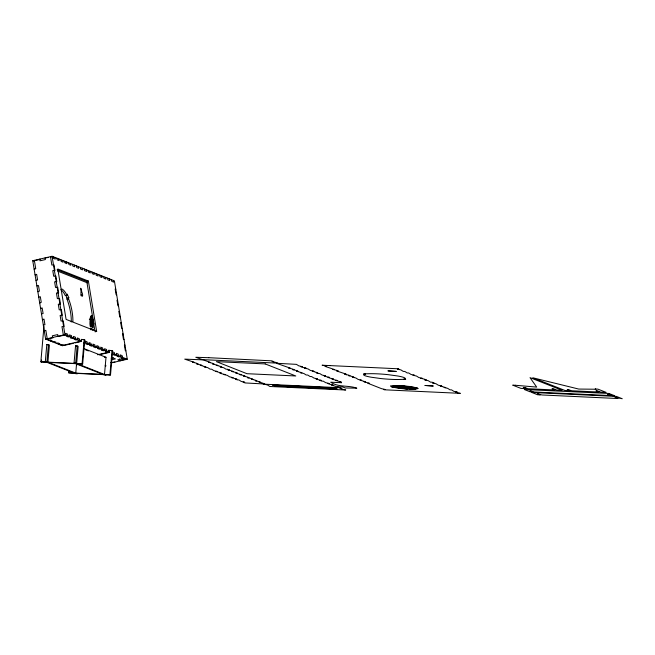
<?xml version="1.0" encoding="UTF-8"?>
<svg xmlns="http://www.w3.org/2000/svg" width="655" height="655" viewBox="0 0 655 655"><rect width="100%" height="100%" fill="white"/><g stroke="black" fill="none" stroke-linecap="round" stroke-linejoin="round"><path stroke-width="0.98" d="M46.865 362.305L40.856 361.822L43.967 326.206M41.437 362.051L41.617 360.021M45.31 361.691L46.931 361.773L77.315 373.751L75.685 373.677L45.31 361.691L46.808 344.514L48.437 344.587L49.412 344.972L47.905 362.158L75.022 363.419M46.931 361.773L48.437 344.587M74.711 373.293L68.701 372.81L68.873 370.771M74.056 363.034L75.677 363.116L106.061 375.094L104.432 375.02L74.056 363.034L75.554 345.856L77.184 345.93L78.158 346.315L76.651 363.5L82.661 363.983L84.782 339.74L81.482 339.388L81.335 341.108L62.012 345.562M75.677 363.116L77.184 345.93M82.08 363.754L84.2 339.511M83.439 348.403L106.004 357.294L104.497 374.48L110.507 374.963L112.627 350.728L109.328 350.368L109.18 352.087L97.587 354.756M109.925 374.734L112.046 350.499M60.841 289.674A20.821 6.345 77 0 1 64.165 293.44L65.295 295.601L66.908 295.225L67.162 294.021L68.783 297.624L68.529 298.827L69.553 301.464A20.821 6.345 77 0 1 72.869 321.613M71.256 321.982A20.821 6.345 77 0 0 67.948 301.832L65.959 295.29M92.101 321.851L91.97 327.058L91.389 326.82L91.127 322.792L91.348 320.925L92.486 318.936L93.067 318.952L93.337 320.631A6.992 2.129 77 0 0 92.101 321.851L90.496 322.219M62.593 345.791L45.629 339.102L32.75 260.731L52.072 256.277L114.388 280.848L127.266 359.218L111.342 362.886M35.837 260.379L40.315 259.347L39.726 259.118L40.004 260.796L45.375 259.56L45.097 257.882L48.364 257.497M34.126 269.123L35.738 268.755L34.363 260.354M65.074 262.401L66.679 262.033L66.957 263.711L65.009 262.942L64.73 261.263M86.493 270.851L88.097 270.482L88.376 272.161L90.324 272.93L90.046 271.252M36.885 285.916L38.498 285.547L39.423 291.148L37.81 291.516L38.391 291.745M57.124 269.745L86.771 281.437L88.384 281.06L96.662 331.446L95.049 331.815M38.727 297.116L40.34 296.748L41.257 302.34L39.644 302.716L40.233 302.946M67.17 297.992L68.783 297.624M66.916 299.196L68.529 298.827M41.486 313.909L43.099 313.54L42.182 307.94L40.569 308.308L41.15 308.538M43.328 325.101L44.941 324.733L44.016 319.132L42.403 319.509L42.993 319.738M89.334 319.345L90.947 318.977M90.726 321.556A6.992 2.129 77 0 1 91.733 320.999L93.337 320.631M93.894 323.988L93.739 323.988A5.207 1.588 77 0 0 93.084 327.058L93.141 327.516L92.56 327.287L92.42 324.872L92.871 322.751L93.616 322.309L93.894 323.988L92.134 324.356M45.629 339.102L64.951 334.648L81.507 341.173L81.228 339.495M46.21 339.331L53.186 337.718L52.605 337.489L52.326 335.81L57.697 334.574L57.976 336.252L58.557 336.482L63.928 335.245M46.603 339.486L48.208 339.11L47.234 338.725L45.858 330.333L44.245 330.701L44.827 330.931M48.544 340.248L50.157 339.88L52.105 340.649L50.492 341.018M52.441 341.787L54.054 341.419L56.003 342.18L54.39 342.557M56.338 343.326L57.943 342.95L59.892 343.719L58.287 344.088M60.227 344.857L61.84 344.489L63.789 345.259M63.56 345.57L73.221 343.343M75.153 342.892L79.984 341.779M83.791 343.081L85.396 342.704L85.125 341.026L87.074 341.795L87.344 343.474L85.739 343.85L87.68 344.612L89.293 344.243L89.014 342.565L90.963 343.335L91.242 345.013L89.629 345.381L91.577 346.151L93.19 345.783L92.912 344.104L94.86 344.866L95.139 346.544L93.526 346.921L95.474 347.69L97.079 347.314L96.809 345.635L98.758 346.405L99.028 348.083L97.423 348.452L99.364 349.221L100.976 348.853L100.698 347.175L102.647 347.936L102.925 349.623L101.312 349.991L103.261 350.761L104.874 350.384L104.595 348.706L106.544 349.475L106.822 351.154L105.209 351.53L107.158 352.292L108.763 351.923L108.493 350.245L109.786 350.752M99.134 354.764L109.762 352.316L109.18 352.087M111.235 358.129L113.192 357.679M111.514 359.808L115.419 358.907L111.874 357.515M123.124 358.588L117.753 359.832L120.283 360.831M110.752 362.657L114.92 362.068M125.072 359.358L119.701 360.594L119.423 358.915M92.789 317.274L91.274 318.043L90.734 319.575L90.808 326.591L90.218 326.362L89.907 323.775L90.128 318.224L90.742 316.471L92.511 315.587L90.906 315.964L91.176 317.642L90.456 317.626M112.627 350.728L109.328 350.368M201.65 359.595L277.581 363.14M202.231 359.824L184.726 359.136L194.142 362.289L192.513 362.215L196.091 363.058L198.031 363.828L196.41 363.746L201.928 365.359L200.299 365.285L205.826 366.898L204.196 366.816L207.774 367.668L210.034 369.125L211.663 369.199L213.931 370.656L217.509 371.5L215.88 371.426L221.398 373.039L219.777 372.965L221.718 373.735L225.295 374.578L223.666 374.496L227.244 375.34L229.512 376.805L233.082 377.648L231.461 377.575L236.979 379.18L235.35 379.106L237.298 379.875L238.928 379.949L241.196 381.415L244.765 382.258L243.144 382.176L245.093 382.946L263.375 383.936M278.162 363.369L296.453 364.36L298.721 365.817L302.291 366.669L300.661 366.587L302.61 367.357L306.188 368.2L304.559 368.126L308.137 368.97L310.404 370.427L313.974 371.27L312.345 371.197L317.872 372.81L316.242 372.736L318.191 373.497L319.82 373.579L322.088 375.037L325.658 375.88L324.029 375.806L325.977 376.576L329.555 377.419L327.926 377.337L329.874 378.107L333.444 378.95L331.823 378.877L333.772 379.646L337.341 380.49L335.712 380.416L341.239 382.021L339.609 381.947L341.558 382.716L330.709 382.209C338.684 387.604 348.362 385.042 356.811 388.169L345.316 387.973L342.786 386.974L337.358 386.72M104.374 357.221L106.004 357.294M40.856 361.822L46.284 362.076M48.495 362.387L75.612 363.656M77.241 363.73L82.661 363.983M68.701 372.81L74.13 373.063M102.876 374.406L75.751 373.137L76.553 363.975L77.143 364.205M76.34 373.366L103.457 374.635M105.087 374.709L110.507 374.963M263.957 384.166L339.888 387.719M51.442 257.03L50.468 256.645L51.843 265.038L54.038 264.898L54.963 270.499L52.768 270.638L53.685 276.238L55.88 276.099L56.797 281.691L54.602 281.838L55.528 287.43L57.722 287.291L58.639 292.891L56.445 293.031L57.362 298.631L59.556 298.492L60.481 304.084L58.287 304.223L59.204 309.823L61.398 309.684L62.315 315.284L60.121 315.423L61.046 321.024L63.24 320.876L64.157 326.477L61.963 326.616L63.338 335.016L65.926 335.024L65.647 333.346L67.596 334.115L67.874 335.794L66.261 336.171L68.21 336.932L69.823 336.564L69.545 334.885L71.493 335.655L71.772 337.333L70.159 337.702L72.107 338.471L73.712 338.103L73.442 336.424L75.391 337.186L75.661 338.864L74.056 339.241L75.996 340.01L77.609 339.634L77.331 337.955L79.28 338.725L79.558 340.404L77.945 340.772L79.894 341.542M115.771 289.248L115.182 289.011L116.107 294.611L116.688 294.84M88.384 281.06L57.812 269.008L66.09 319.386L96.662 331.446M32.75 260.731L33.724 261.116M57.681 271.121L87.541 282.903M117.605 300.44L117.024 300.211L117.941 305.811L118.53 306.041M35.632 274.953L35.051 274.723L36.664 274.355L37.581 279.947L35.968 280.324L36.557 280.553M119.447 311.633L118.866 311.403L119.783 317.004L120.364 317.233M121.29 322.833L120.7 322.604L121.625 328.196L122.207 328.433M123.124 334.025L122.542 333.796L123.459 339.396L124.049 339.626M91.667 328.507L92.527 330.087M124.966 345.226L124.384 344.997L125.301 350.589L125.883 350.818M81.482 339.388L82.072 339.618M84.102 342.197L108.763 351.923M127.266 359.218L112.66 353.463L112.382 351.776L114.33 352.546L114.609 354.224L112.996 354.601L114.944 355.37L116.557 354.994L116.279 353.315L118.228 354.085L118.506 355.763L116.893 356.132L118.842 356.901L120.446 356.533L120.176 354.854L122.125 355.616L122.395 357.302L120.79 357.671L125.654 359.587M75.554 345.856L76.529 346.241M85.576 349.803L88.392 350.916M105.299 365.318L105.889 365.547M105.25 365.891L105.832 366.12M46.808 344.514L47.782 344.898M76.504 364.548L77.093 364.778M66.908 295.225L65.778 293.072A20.821 6.345 77 0 0 61.832 288.986M93.518 329.67L92.83 328.966L93.018 329.883M91.389 329.768L91.078 328.27L90.496 328.04L90.865 329.833M113.413 280.463L113.692 282.141L111.743 281.372L111.465 279.693M109.524 278.932L109.794 280.61L107.846 279.841L107.576 278.162M105.627 277.392L105.905 279.071L103.957 278.301L103.678 276.623M101.73 275.853L102.008 277.532L100.059 276.77L99.781 275.092M97.841 274.322L98.111 276.001L96.162 275.231L95.892 273.553M93.943 272.783L94.222 274.461L92.273 273.692L91.995 272.013M86.157 269.713L86.427 271.391L84.479 270.621L84.208 268.943M86.771 281.437L94.885 330.808M91.454 319.321L91.733 320.999M82.26 268.173L82.538 269.852L80.59 269.09L80.311 267.412M78.363 266.642L78.641 268.321L76.692 267.551L76.414 265.873M74.473 265.103L74.744 266.781L72.795 266.02L72.525 264.333M70.576 263.572L70.855 265.25L68.906 264.481L68.628 262.802M62.79 260.494L63.06 262.18L61.111 261.41L60.841 259.732M58.893 258.962L59.171 260.641L57.222 259.871L56.944 258.193M54.995 257.423L55.274 259.102L53.325 258.34L53.047 256.654M52.072 256.277L64.951 334.648M80.942 294.693A2.317 0.704 77 0 1 81.023 295.765M80.581 288.315L81.064 291.917A2.317 0.704 77 0 0 81.416 295.217A2.317 0.704 77 0 0 82.612 295.683A2.317 0.704 77 0 0 81.842 292.228L81.236 288.79L80.581 288.315M388.063 370.877L396.128 371.426L388.063 370.877M390.822 385.967L391.231 386.696L392.861 386.769L392.525 386.147L393.491 385.893L399.566 385.779L390.822 385.967M394.228 386.327L394.49 386.851L396.111 386.925A6.992 0.77 5 0 1 396.349 386.401L400.737 386.237L394.228 386.327M397.626 386.687L399.263 387.015A5.207 0.573 5 0 1 401.474 386.687L401.908 386.704L397.626 386.687M411.324 387.948L406.96 388.128L407.394 388.137A5.207 0.573 5 0 0 409.604 387.817L411.324 387.948M414.771 388.21L412.347 388.841L408.13 388.587L412.519 388.431A6.992 0.77 5 0 0 412.756 387.907L414.771 388.21M416.498 388.349L415.376 388.931L409.301 389.054L414.992 389.316L418.217 388.481L416.007 388.055L416.498 388.349M425.062 385.467L433.127 386.016L425.062 385.467M365.384 374.062L364 374.423A20.821 2.284 5 0 0 371.008 377.19L380.719 378.533A20.821 2.284 5 0 0 400.246 379.45L405.723 379.27L403.881 379.016L404.823 378.77A20.821 2.284 5 0 0 397.814 376.003L388.104 374.66A20.821 2.284 5 0 0 368.577 373.743L363.713 373.833L365.384 374.062M595.78 389.234L578.733 389.062L532.752 377.763L564.921 390.454L570.349 390.707L567.238 389.471L571.979 390.781L599.096 392.05L595.984 390.822L597.606 390.896L600.725 392.124L606.145 392.378L597.909 389.127L595.198 388.996L595.78 389.234M208.781 357.695L195.804 357.286L210.091 362.354L208.462 362.281L212.04 363.124L213.989 363.893L212.359 363.82L217.878 365.424L216.248 365.351L219.826 366.194L221.775 366.964L220.145 366.89L223.723 367.733L225.991 369.191L227.612 369.264L229.561 370.034L227.932 369.96L231.51 370.804L233.458 371.573L231.829 371.5L235.407 372.343L237.356 373.104L235.726 373.031L241.245 374.644L239.615 374.57L243.193 375.413L245.142 376.183L243.513 376.101L247.091 376.944L249.039 377.714L247.41 377.64L250.98 378.484L252.928 379.253L251.299 379.18L254.877 380.023L256.825 380.784L255.196 380.711L258.774 381.554L260.723 382.323L259.093 382.25L262.663 383.093L264.612 383.863L262.982 383.781L267.535 385.009L269.803 386.475L345.734 390.02L342.156 389.176L340.207 388.407L341.836 388.481L331.446 384.952L333.076 385.025L329.498 384.182L327.557 383.412L329.178 383.494L325.609 382.651L323.341 381.185L321.711 381.112L319.763 380.342L321.392 380.416L317.814 379.572L315.874 378.811L317.495 378.885L313.925 378.041L311.657 376.584L310.028 376.502L307.76 375.045L306.131 374.971L303.863 373.506L300.293 372.662L301.922 372.744L296.396 371.131L298.025 371.205L296.076 370.435L292.507 369.592L294.128 369.666L292.179 368.904L288.609 368.053L290.239 368.135L276.926 363.451L278.555 363.525L275.632 362.371L272.054 361.527L273.684 361.609L271.735 360.839L208.781 357.695M330.243 365.605L322.104 365.22L324.708 365.678L326.657 366.448L325.027 366.374L334.443 369.518L332.814 369.445L336.392 370.288L338.34 371.058L336.711 370.984L346.127 374.128L344.497 374.054L346.446 374.824L348.075 374.897L350.024 375.667L348.394 375.585L351.972 376.437L353.913 377.198L352.292 377.124L355.861 377.968L358.129 379.425L361.707 380.277L360.078 380.195L365.596 381.808L363.975 381.734L369.494 383.347L367.864 383.265L381.497 388.644L385.075 389.488L383.445 389.414L384.419 389.799L460.35 393.344L457.747 392.885L455.798 392.116L457.427 392.189L453.858 391.346L451.59 389.889L449.96 389.815L447.692 388.349L444.115 387.506L445.744 387.588L440.225 385.975L441.847 386.049L438.277 385.206L436.009 383.748L432.431 382.905L434.06 382.978L432.112 382.209L430.491 382.135L428.223 380.67L424.645 379.826L426.274 379.908L424.325 379.139L420.747 378.295L422.377 378.369L418.807 377.526L416.539 376.068L412.961 375.225L414.59 375.299L411.012 374.455L408.745 372.99L407.123 372.916L404.856 371.459L403.226 371.385L400.958 369.919L397.38 369.076L399.01 369.158L398.035 368.773L330.243 365.605M265.201 363.918L216.387 361.634L246.96 373.694L295.773 375.97L265.201 363.918M515.428 385.271L512.718 385.148L520.962 388.399L526.383 388.652L523.271 387.424L524.892 387.498L528.012 388.726L555.129 389.995L552.009 388.767L553.639 388.841L556.758 390.069L562.187 390.323L530.01 377.632L536.691 387.097L515.428 385.271M608.896 393.459L524.287 389.504L530.124 391.813L532.834 391.936L529.92 390.781L534.464 392.009L610.394 395.563L607.472 394.408L609.101 394.482L612.024 395.636L614.734 395.759L608.896 393.459M616.404 396.422L531.803 392.468L537.64 394.777L540.35 394.899L537.436 393.745L541.98 394.973L617.911 398.527L614.988 397.372L622.25 398.723L616.404 396.422M410.546 387.596L408.695 387.457A5.207 0.573 5 0 0 404.004 386.802L402.948 386.548L410.546 387.596M413.796 387.752L412.167 387.67A6.992 0.77 5 0 0 408.867 386.982L401.785 386.082L413.796 387.752M417.055 387.899L400.614 385.623L410.333 386.54L417.055 387.899M393.442 386.999L391.813 386.925L398.535 388.284L408.253 389.201L393.442 386.999M396.701 387.154L395.071 387.08L407.091 388.743L400 387.842A6.992 0.77 5 0 1 396.701 387.154M399.951 387.31L398.322 387.228L405.92 388.284L404.864 388.022A5.207 0.573 5 0 1 400.172 387.375L399.951 387.31M334.304 387.965L272.472 385.075L334.885 388.194L334.304 387.965M335.466 388.423L273.643 385.533L336.056 388.652L335.466 388.423M336.637 388.882L274.805 385.991L337.219 389.111L336.637 388.882"/></g></svg>
